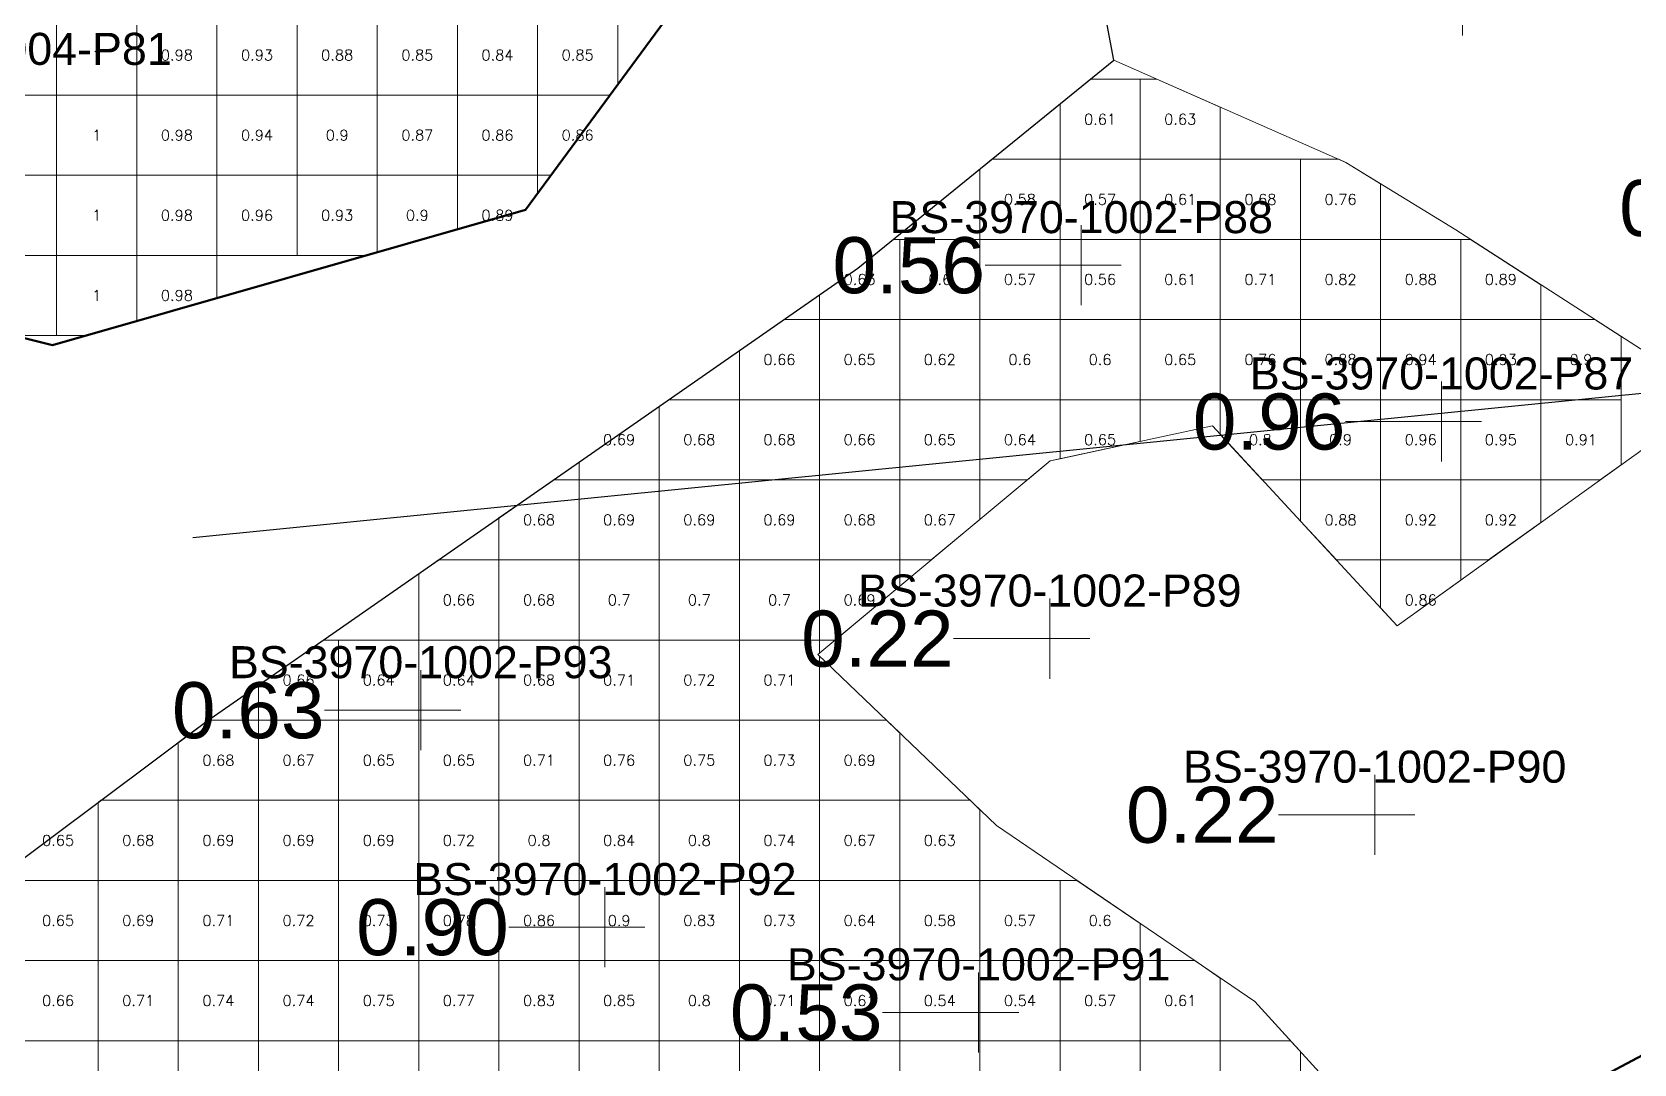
# Model space of a CAD drawing. Header units: inches. Extents: x 469759 to 470079, y 4349683 to 4349873.
# Drawn here: x 469858.06 to 469878.04, y 4349755.6 to 4349768.48 of the extents above; entities that cross this region are included whole.
import ezdxf
from ezdxf.enums import TextEntityAlignment as Align

# ---------------------------------------------------------------- set-up
doc = ezdxf.new("R2010")
doc.units = ezdxf.units.IN
doc.header["$MEASUREMENT"] = 0
doc.layers.add('123', color=7, linetype='Continuous')
for name, color, linetype, lineweight in [('点', 7, 'Continuous', 0), ('爆区方格网', 7, 'Continuous', 0), ('线条', 7, 'Continuous', 0), ('钻孔', 7, 'Continuous', 0)]:
    doc.layers.add(name, color=color, linetype=linetype, lineweight=lineweight)
doc.styles.add('3dmine_textStyle_1', font='txt.shx', dxfattribs={"height": 1, "bigfont": 'gbcbig.shx'})
doc.styles.add('3dmine_textStyle_2', font='arial.ttf', dxfattribs={"height": 1})

msp = doc.modelspace()

# ---------------------------------------------------------------- hatches: boundary and pattern name
at = {"layer": '钻孔', "linetype": 'Continuous', "lineweight": 0, "true_color": 0x0000ff, "extrusion": (0, 1, 0)}
msp.add_hatch(color=5, dxfattribs=at).paths.add_polyline_path([(-469858.41, 3960.26), (-469857.41, 3960.26), (-469857.41, 3972.26), (-469858.41, 3972.26)], flags=0)
at = {"layer": '钻孔', "linetype": 'Continuous', "lineweight": 0, "true_color": 0x80ffff, "extrusion": (0, 1, 0)}
for points in [[(-469872.149, 3960.171), (-469871.149, 3960.171), (-469871.149, 3972.171), (-469872.149, 3972.171)], [(-469876.644, 3960.134), (-469875.644, 3960.134), (-469875.644, 3972.134), (-469876.644, 3972.134)], [(-469863.908, 3959.947), (-469862.908, 3959.947), (-469862.908, 3971.947), (-469863.908, 3971.947)], [(-469866.206, 3959.994), (-469865.206, 3959.994), (-469865.206, 3971.994), (-469866.206, 3971.994)], [(-469870.869, 3960.08), (-469869.869, 3960.08), (-469869.869, 3972.08), (-469870.869, 3972.08)]]:
    msp.add_hatch(color=131, dxfattribs=at).paths.add_polyline_path(points, flags=0)
at = {"layer": '钻孔', "linetype": 'Continuous', "lineweight": 0, "true_color": 0x808080, "extrusion": (0, 1, 0)}
for points in [[(-469871.757, 3960.126), (-469870.757, 3960.126), (-469870.757, 3972.126), (-469871.757, 3972.126)], [(-469875.81, 3960.217), (-469874.81, 3960.217), (-469874.81, 3972.217), (-469875.81, 3972.217)]]:
    msp.add_hatch(color=8, dxfattribs=at).paths.add_polyline_path(points, flags=0)

# ---------------------------------------------------------------- linework, layer by layer
at = {"color": 5, "linetype": 'Continuous', "lineweight": 50}
for points, elevation in [([(469817.208, 4349769.309), (469828.454, 4349775.127), (469837.3, 4349777.874), (469846.044, 4349775.075), (469845.59, 4349771.971), (469847.292, 4349769.245), (469850.168, 4349770.343), (469852.439, 4349771.326), (469856.754, 4349771.099), (469861.845, 4349771.213), (469866.414, 4349769.254), (469864.214, 4349766.26), (469858.315, 4349764.574), (469853.994, 4349765.649), (469852.242, 4349767.401), (469842.005, 4349764.839), (469836.359, 4349766.411), (469832.229, 4349766.357), (469826.099, 4349763.33), (469820.476, 4349762.487), (469821.961, 4349767.803), (469817.208, 4349769.309), (469817.208, 4349769.309)], 1987.297), ([(469863.277, 4349745.916), (469865.372, 4349742.59), (469870.758, 4349742.39), (469875.513, 4349745.185), (469875.059, 4349748.364), (469877.541, 4349750.341), (469880.7, 4349749.043), (469882.661, 4349748.577), (469887.283, 4349746.98), (469890.375, 4349747.712), (469892.104, 4349749.476), (469891.705, 4349752.968), (469892.637, 4349754.266), (469889.478, 4349756.794), (469884.88, 4349759.29), (469865.757, 4349749.122), (469863.277, 4349745.916)], 3966.246)]:
    msp.add_lwpolyline(points, dxfattribs=dict(at, elevation=elevation))
at = {"color": 4, "linetype": 'Continuous', "lineweight": 0, "true_color": 0x00ffff, "elevation": 3966.233}
msp.add_lwpolyline([(469855.658, 4349756.452), (469860.241, 4349759.881), (469868.362, 4349765.532), (469871.556, 4349768.128), (469874.451, 4349766.853), (469875.821, 4349766.011), (469879.061, 4349763.923), (469875.09, 4349761.071), (469872.785, 4349763.564), (469870.761, 4349763.128), (469867.863, 4349760.713), (469870.09, 4349758.577), (469873.314, 4349756.381), (469875.304, 4349754.198), (469865.757, 4349749.122), (469863.277, 4349745.916), (469858.867, 4349747.095), (469855.24, 4349743.466)], dxfattribs=at)
at = {"layer": '123'}
msp.add_line((469860.063, 4349762.172), (469888.752, 4349765.032), dxfattribs=at)
at = {"layer": '123', "elevation": 1987.297}
msp.add_lwpolyline([(469851.682, 4349759.72), (469855.658, 4349756.452), (469860.241, 4349759.881), (469868.362, 4349765.532), (469871.556, 4349768.128), (469871.209, 4349769.962), (469869.209, 4349769.667), (469866.414, 4349769.254), (469864.214, 4349766.26), (469858.315, 4349764.574), (469853.994, 4349765.649), (469851.682, 4349759.72)], close=True, dxfattribs=at)
at = {"layer": '点', "color": 138, "linetype": 'Continuous', "lineweight": 0, "true_color": 0x004c4c}
for points, elevation in [([(469875.906, 4349768.437), (469875.906, 4349769.437)], 3972.173), ([(469871.149, 4349765.07), (469871.149, 4349766.07)], 3972.171), ([(469871.649, 4349765.57), (469870.649, 4349765.57)], 3972.171), ([(469875.644, 4349763.119), (469875.644, 4349764.119)], 3972.134), ([(469876.144, 4349763.619), (469875.144, 4349763.619)], 3972.134), ([(469870.757, 4349760.41), (469870.757, 4349761.41)], 3972.126), ([(469871.257, 4349760.91), (469870.257, 4349760.91)], 3972.126), ([(469862.908, 4349759.516), (469862.908, 4349760.516)], 3971.947), ([(469863.408, 4349760.016), (469862.408, 4349760.016)], 3971.947), ([(469874.81, 4349758.212), (469874.81, 4349759.212)], 3972.217), ([(469875.31, 4349758.712), (469874.31, 4349758.712)], 3972.217), ([(469865.206, 4349756.809), (469865.206, 4349757.809)], 3971.994), ([(469865.706, 4349757.309), (469864.706, 4349757.309)], 3971.994), ([(469869.869, 4349755.745), (469869.869, 4349756.745)], 3972.08), ([(469870.369, 4349756.245), (469869.369, 4349756.245)], 3972.08)]:
    msp.add_lwpolyline(points, dxfattribs=dict(at, elevation=elevation))
at = {"layer": '爆区方格网', "color": 5, "linetype": 'Continuous', "lineweight": 0, "elevation": 3972.82}
for points in [[(469858.366, 4349767.693), (469857.366, 4349767.693), (469857.366, 4349768.693), (469858.366, 4349768.693), (469858.366, 4349767.693)], [(469859.366, 4349767.693), (469858.366, 4349767.693), (469858.366, 4349768.693), (469859.366, 4349768.693), (469859.366, 4349767.693)], [(469860.366, 4349767.693), (469859.366, 4349767.693), (469859.366, 4349768.693), (469860.366, 4349768.693), (469860.366, 4349767.693)], [(469861.366, 4349767.693), (469860.366, 4349767.693), (469860.366, 4349768.693), (469861.366, 4349768.693), (469861.366, 4349767.693)], [(469862.366, 4349767.693), (469861.366, 4349767.693), (469861.366, 4349768.693), (469862.366, 4349768.693), (469862.366, 4349767.693)], [(469863.366, 4349767.693), (469862.366, 4349767.693), (469862.366, 4349768.693), (469863.366, 4349768.693), (469863.366, 4349767.693)], [(469864.366, 4349767.693), (469863.366, 4349767.693), (469863.366, 4349768.693), (469864.366, 4349768.693), (469864.366, 4349767.693)], [(469865.366, 4349767.828), (469865.267, 4349767.693), (469864.366, 4349767.693), (469864.366, 4349768.693), (469865.366, 4349768.693), (469865.366, 4349767.828)], [(469858.366, 4349766.693), (469857.366, 4349766.693), (469857.366, 4349767.693), (469858.366, 4349767.693), (469858.366, 4349766.693)], [(469859.366, 4349766.693), (469858.366, 4349766.693), (469858.366, 4349767.693), (469859.366, 4349767.693), (469859.366, 4349766.693)], [(469860.366, 4349766.693), (469859.366, 4349766.693), (469859.366, 4349767.693), (469860.366, 4349767.693), (469860.366, 4349766.693)], [(469861.366, 4349766.693), (469860.366, 4349766.693), (469860.366, 4349767.693), (469861.366, 4349767.693), (469861.366, 4349766.693)], [(469862.366, 4349766.693), (469861.366, 4349766.693), (469861.366, 4349767.693), (469862.366, 4349767.693), (469862.366, 4349766.693)], [(469863.366, 4349766.693), (469862.366, 4349766.693), (469862.366, 4349767.693), (469863.366, 4349767.693), (469863.366, 4349766.693)], [(469864.366, 4349766.693), (469863.366, 4349766.693), (469863.366, 4349767.693), (469864.366, 4349767.693), (469864.366, 4349766.693)], [(469864.533, 4349766.693), (469864.366, 4349766.693), (469864.366, 4349767.693), (469865.267, 4349767.693), (469864.533, 4349766.693)], [(469858.366, 4349765.693), (469857.366, 4349765.693), (469857.366, 4349766.693), (469858.366, 4349766.693), (469858.366, 4349765.693)], [(469859.366, 4349765.693), (469858.366, 4349765.693), (469858.366, 4349766.693), (469859.366, 4349766.693), (469859.366, 4349765.693)], [(469860.366, 4349765.693), (469859.366, 4349765.693), (469859.366, 4349766.693), (469860.366, 4349766.693), (469860.366, 4349765.693)], [(469861.366, 4349765.693), (469860.366, 4349765.693), (469860.366, 4349766.693), (469861.366, 4349766.693), (469861.366, 4349765.693)], [(469862.366, 4349765.732), (469862.232, 4349765.693), (469861.366, 4349765.693), (469861.366, 4349766.693), (469862.366, 4349766.693), (469862.366, 4349765.732)], [(469863.366, 4349766.018), (469862.366, 4349765.732), (469862.366, 4349766.693), (469863.366, 4349766.693), (469863.366, 4349766.018)], [(469864.366, 4349766.467), (469864.214, 4349766.26), (469863.366, 4349766.018), (469863.366, 4349766.693), (469864.366, 4349766.693), (469864.366, 4349766.467)], [(469858.366, 4349764.693), (469857.837, 4349764.693), (469857.366, 4349764.81), (469857.366, 4349765.693), (469858.366, 4349765.693), (469858.366, 4349764.693)], [(469859.366, 4349764.874), (469858.732, 4349764.693), (469858.366, 4349764.693), (469858.366, 4349765.693), (469859.366, 4349765.693), (469859.366, 4349764.874)], [(469860.366, 4349765.16), (469859.366, 4349764.874), (469859.366, 4349765.693), (469860.366, 4349765.693), (469860.366, 4349765.16)]]:
    msp.add_lwpolyline(points, dxfattribs=at)
at = {"layer": '爆区方格网', "color": 131, "linetype": 'Continuous', "lineweight": 0, "true_color": 0x80ffff, "elevation": 3972.427}
for points in [[(469871.884, 4349766.892), (469870.884, 4349766.892), (469870.884, 4349767.582), (469871.265, 4349767.892), (469871.884, 4349767.892), (469871.884, 4349766.892)], [(469872.884, 4349767.543), (469872.884, 4349766.892), (469871.884, 4349766.892), (469871.884, 4349767.892), (469872.092, 4349767.892), (469872.884, 4349767.543)], [(469870.884, 4349765.892), (469869.884, 4349765.892), (469869.884, 4349766.769), (469870.035, 4349766.892), (469870.884, 4349766.892), (469870.884, 4349765.892)], [(469871.884, 4349765.892), (469870.884, 4349765.892), (469870.884, 4349766.892), (469871.884, 4349766.892), (469871.884, 4349765.892)], [(469872.884, 4349765.892), (469871.884, 4349765.892), (469871.884, 4349766.892), (469872.884, 4349766.892), (469872.884, 4349765.892)], [(469873.884, 4349765.892), (469872.884, 4349765.892), (469872.884, 4349766.892), (469873.884, 4349766.892), (469873.884, 4349765.892)], [(469874.451, 4349766.853), (469874.884, 4349766.587), (469874.884, 4349765.892), (469873.884, 4349765.892), (469873.884, 4349766.892), (469874.362, 4349766.892), (469874.451, 4349766.853)], [(469868.884, 4349764.892), (469867.884, 4349764.892), (469867.884, 4349765.199), (469868.362, 4349765.532), (469868.804, 4349765.892), (469868.884, 4349765.892), (469868.884, 4349764.892)], [(469869.884, 4349764.892), (469868.884, 4349764.892), (469868.884, 4349765.892), (469869.884, 4349765.892), (469869.884, 4349764.892)], [(469870.884, 4349764.892), (469869.884, 4349764.892), (469869.884, 4349765.892), (469870.884, 4349765.892), (469870.884, 4349764.892)], [(469871.884, 4349764.892), (469870.884, 4349764.892), (469870.884, 4349765.892), (469871.884, 4349765.892), (469871.884, 4349764.892)], [(469872.884, 4349764.892), (469871.884, 4349764.892), (469871.884, 4349765.892), (469872.884, 4349765.892), (469872.884, 4349764.892)], [(469873.884, 4349764.892), (469872.884, 4349764.892), (469872.884, 4349765.892), (469873.884, 4349765.892), (469873.884, 4349764.892)], [(469874.884, 4349764.892), (469873.884, 4349764.892), (469873.884, 4349765.892), (469874.884, 4349765.892), (469874.884, 4349764.892)], [(469875.884, 4349764.892), (469874.884, 4349764.892), (469874.884, 4349765.892), (469875.884, 4349765.892), (469875.884, 4349764.892)], [(469876.884, 4349765.326), (469876.884, 4349764.892), (469875.884, 4349764.892), (469875.884, 4349765.892), (469876.006, 4349765.892), (469876.884, 4349765.326)], [(469867.884, 4349763.892), (469866.884, 4349763.892), (469866.884, 4349764.503), (469867.442, 4349764.892), (469867.884, 4349764.892), (469867.884, 4349763.892)], [(469868.884, 4349763.892), (469867.884, 4349763.892), (469867.884, 4349764.892), (469868.884, 4349764.892), (469868.884, 4349763.892)], [(469869.884, 4349763.892), (469868.884, 4349763.892), (469868.884, 4349764.892), (469869.884, 4349764.892), (469869.884, 4349763.892)], [(469870.884, 4349763.892), (469869.884, 4349763.892), (469869.884, 4349764.892), (469870.884, 4349764.892), (469870.884, 4349763.892)], [(469871.884, 4349763.892), (469870.884, 4349763.892), (469870.884, 4349764.892), (469871.884, 4349764.892), (469871.884, 4349763.892)], [(469872.884, 4349763.892), (469871.884, 4349763.892), (469871.884, 4349764.892), (469872.884, 4349764.892), (469872.884, 4349763.892)], [(469873.884, 4349763.892), (469872.884, 4349763.892), (469872.884, 4349764.892), (469873.884, 4349764.892), (469873.884, 4349763.892)], [(469874.884, 4349763.892), (469873.884, 4349763.892), (469873.884, 4349764.892), (469874.884, 4349764.892), (469874.884, 4349763.892)], [(469875.884, 4349763.892), (469874.884, 4349763.892), (469874.884, 4349764.892), (469875.884, 4349764.892), (469875.884, 4349763.892)], [(469876.884, 4349763.892), (469875.884, 4349763.892), (469875.884, 4349764.892), (469876.884, 4349764.892), (469876.884, 4349763.892)], [(469877.884, 4349764.681), (469877.884, 4349763.892), (469876.884, 4349763.892), (469876.884, 4349764.892), (469877.558, 4349764.892), (469877.884, 4349764.681)], [(469871.884, 4349763.37), (469870.884, 4349763.154), (469870.884, 4349763.892), (469871.884, 4349763.892), (469871.884, 4349763.37)], [(469873.884, 4349762.892), (469873.407, 4349762.892), (469872.884, 4349763.458), (469872.884, 4349763.892), (469873.884, 4349763.892), (469873.884, 4349762.892)], [(469874.884, 4349762.892), (469873.884, 4349762.892), (469873.884, 4349763.892), (469874.884, 4349763.892), (469874.884, 4349762.892)], [(469875.884, 4349762.892), (469874.884, 4349762.892), (469874.884, 4349763.892), (469875.884, 4349763.892), (469875.884, 4349762.892)], [(469876.884, 4349762.892), (469875.884, 4349762.892), (469875.884, 4349763.892), (469876.884, 4349763.892), (469876.884, 4349762.892)], [(469877.884, 4349763.078), (469877.625, 4349762.892), (469876.884, 4349762.892), (469876.884, 4349763.892), (469877.884, 4349763.892), (469877.884, 4349763.078)], [(469874.884, 4349761.892), (469874.332, 4349761.892), (469873.884, 4349762.376), (469873.884, 4349762.892), (469874.884, 4349762.892), (469874.884, 4349761.892)], [(469875.884, 4349761.892), (469874.884, 4349761.892), (469874.884, 4349762.892), (469875.884, 4349762.892), (469875.884, 4349761.892)], [(469876.884, 4349762.36), (469876.232, 4349761.892), (469875.884, 4349761.892), (469875.884, 4349762.892), (469876.884, 4349762.892), (469876.884, 4349762.36)], [(469875.884, 4349761.641), (469875.09, 4349761.071), (469874.884, 4349761.294), (469874.884, 4349761.892), (469875.884, 4349761.892), (469875.884, 4349761.641)], [(469872.884, 4349756.674), (469872.884, 4349755.892), (469871.884, 4349755.892), (469871.884, 4349756.892), (469872.565, 4349756.892), (469872.884, 4349756.674)], [(469872.884, 4349754.892), (469871.884, 4349754.892), (469871.884, 4349755.892), (469872.884, 4349755.892), (469872.884, 4349754.892)], [(469873.884, 4349755.756), (469873.884, 4349754.892), (469872.884, 4349754.892), (469872.884, 4349755.892), (469873.76, 4349755.892), (469873.884, 4349755.756)]]:
    msp.add_lwpolyline(points, dxfattribs=at)
at = {"layer": '爆区方格网', "color": 4, "linetype": 'Continuous', "lineweight": 0, "true_color": 0x00ffff, "elevation": 3972.427}
for points in [[(469866.884, 4349762.892), (469865.884, 4349762.892), (469865.884, 4349763.807), (469866.005, 4349763.892), (469866.884, 4349763.892), (469866.884, 4349762.892)], [(469867.884, 4349762.892), (469866.884, 4349762.892), (469866.884, 4349763.892), (469867.884, 4349763.892), (469867.884, 4349762.892)], [(469868.884, 4349762.892), (469867.884, 4349762.892), (469867.884, 4349763.892), (469868.884, 4349763.892), (469868.884, 4349762.892)], [(469869.884, 4349762.892), (469868.884, 4349762.892), (469868.884, 4349763.892), (469869.884, 4349763.892), (469869.884, 4349762.892)], [(469870.884, 4349763.154), (469870.761, 4349763.128), (469870.477, 4349762.892), (469869.884, 4349762.892), (469869.884, 4349763.892), (469870.884, 4349763.892), (469870.884, 4349763.154)], [(469865.884, 4349762.892), (469864.884, 4349762.892), (469864.884, 4349763.112), (469865.884, 4349763.807), (469865.884, 4349762.892)], [(469864.884, 4349761.892), (469863.884, 4349761.892), (469863.884, 4349762.416), (469864.568, 4349762.892), (469864.884, 4349762.892), (469864.884, 4349761.892)], [(469865.884, 4349761.892), (469864.884, 4349761.892), (469864.884, 4349762.892), (469865.884, 4349762.892), (469865.884, 4349761.892)], [(469866.884, 4349761.892), (469865.884, 4349761.892), (469865.884, 4349762.892), (469866.884, 4349762.892), (469866.884, 4349761.892)], [(469867.884, 4349761.892), (469866.884, 4349761.892), (469866.884, 4349762.892), (469867.884, 4349762.892), (469867.884, 4349761.892)], [(469868.884, 4349761.892), (469867.884, 4349761.892), (469867.884, 4349762.892), (469868.884, 4349762.892), (469868.884, 4349761.892)], [(469869.884, 4349762.397), (469869.277, 4349761.892), (469868.884, 4349761.892), (469868.884, 4349762.892), (469869.884, 4349762.892), (469869.884, 4349762.397)], [(469863.884, 4349760.892), (469862.884, 4349760.892), (469862.884, 4349761.72), (469863.131, 4349761.892), (469863.884, 4349761.892), (469863.884, 4349760.892)], [(469864.884, 4349760.892), (469863.884, 4349760.892), (469863.884, 4349761.892), (469864.884, 4349761.892), (469864.884, 4349760.892)], [(469865.884, 4349760.892), (469864.884, 4349760.892), (469864.884, 4349761.892), (469865.884, 4349761.892), (469865.884, 4349760.892)], [(469866.884, 4349760.892), (469865.884, 4349760.892), (469865.884, 4349761.892), (469866.884, 4349761.892), (469866.884, 4349760.892)], [(469867.884, 4349760.892), (469866.884, 4349760.892), (469866.884, 4349761.892), (469867.884, 4349761.892), (469867.884, 4349760.892)], [(469868.884, 4349761.564), (469868.078, 4349760.892), (469867.884, 4349760.892), (469867.884, 4349761.892), (469868.884, 4349761.892), (469868.884, 4349761.564)], [(469861.884, 4349759.892), (469860.884, 4349759.892), (469860.884, 4349760.328), (469861.694, 4349760.892), (469861.884, 4349760.892), (469861.884, 4349759.892)], [(469862.884, 4349759.892), (469861.884, 4349759.892), (469861.884, 4349760.892), (469862.884, 4349760.892), (469862.884, 4349759.892)], [(469863.884, 4349759.892), (469862.884, 4349759.892), (469862.884, 4349760.892), (469863.884, 4349760.892), (469863.884, 4349759.892)], [(469864.884, 4349759.892), (469863.884, 4349759.892), (469863.884, 4349760.892), (469864.884, 4349760.892), (469864.884, 4349759.892)], [(469865.884, 4349759.892), (469864.884, 4349759.892), (469864.884, 4349760.892), (469865.884, 4349760.892), (469865.884, 4349759.892)], [(469866.884, 4349759.892), (469865.884, 4349759.892), (469865.884, 4349760.892), (469866.884, 4349760.892), (469866.884, 4349759.892)], [(469867.884, 4349760.73), (469867.863, 4349760.713), (469867.884, 4349760.693), (469867.884, 4349759.892), (469866.884, 4349759.892), (469866.884, 4349760.892), (469867.884, 4349760.892), (469867.884, 4349760.73)], [(469860.884, 4349758.892), (469859.884, 4349758.892), (469859.884, 4349759.613), (469860.241, 4349759.881), (469860.257, 4349759.892), (469860.884, 4349759.892), (469860.884, 4349758.892)], [(469861.884, 4349758.892), (469860.884, 4349758.892), (469860.884, 4349759.892), (469861.884, 4349759.892), (469861.884, 4349758.892)], [(469862.884, 4349758.892), (469861.884, 4349758.892), (469861.884, 4349759.892), (469862.884, 4349759.892), (469862.884, 4349758.892)], [(469863.884, 4349758.892), (469862.884, 4349758.892), (469862.884, 4349759.892), (469863.884, 4349759.892), (469863.884, 4349758.892)], [(469864.884, 4349758.892), (469863.884, 4349758.892), (469863.884, 4349759.892), (469864.884, 4349759.892), (469864.884, 4349758.892)], [(469865.884, 4349758.892), (469864.884, 4349758.892), (469864.884, 4349759.892), (469865.884, 4349759.892), (469865.884, 4349758.892)], [(469866.884, 4349758.892), (469865.884, 4349758.892), (469865.884, 4349759.892), (469866.884, 4349759.892), (469866.884, 4349758.892)], [(469867.884, 4349758.892), (469866.884, 4349758.892), (469866.884, 4349759.892), (469867.884, 4349759.892), (469867.884, 4349758.892)], [(469868.884, 4349759.734), (469868.884, 4349758.892), (469867.884, 4349758.892), (469867.884, 4349759.892), (469868.719, 4349759.892), (469868.884, 4349759.734)], [(469858.884, 4349757.892), (469857.884, 4349757.892), (469857.884, 4349758.117), (469858.884, 4349758.865), (469858.884, 4349757.892)], [(469859.884, 4349757.892), (469858.884, 4349757.892), (469858.884, 4349758.865), (469858.919, 4349758.892), (469859.884, 4349758.892), (469859.884, 4349757.892)], [(469860.884, 4349757.892), (469859.884, 4349757.892), (469859.884, 4349758.892), (469860.884, 4349758.892), (469860.884, 4349757.892)], [(469861.884, 4349757.892), (469860.884, 4349757.892), (469860.884, 4349758.892), (469861.884, 4349758.892), (469861.884, 4349757.892)], [(469862.884, 4349757.892), (469861.884, 4349757.892), (469861.884, 4349758.892), (469862.884, 4349758.892), (469862.884, 4349757.892)], [(469863.884, 4349757.892), (469862.884, 4349757.892), (469862.884, 4349758.892), (469863.884, 4349758.892), (469863.884, 4349757.892)], [(469864.884, 4349757.892), (469863.884, 4349757.892), (469863.884, 4349758.892), (469864.884, 4349758.892), (469864.884, 4349757.892)], [(469865.884, 4349757.892), (469864.884, 4349757.892), (469864.884, 4349758.892), (469865.884, 4349758.892), (469865.884, 4349757.892)], [(469866.884, 4349757.892), (469865.884, 4349757.892), (469865.884, 4349758.892), (469866.884, 4349758.892), (469866.884, 4349757.892)], [(469867.884, 4349757.892), (469866.884, 4349757.892), (469866.884, 4349758.892), (469867.884, 4349758.892), (469867.884, 4349757.892)], [(469868.884, 4349757.892), (469867.884, 4349757.892), (469867.884, 4349758.892), (469868.884, 4349758.892), (469868.884, 4349757.892)], [(469869.884, 4349758.775), (469869.884, 4349757.892), (469868.884, 4349757.892), (469868.884, 4349758.892), (469869.762, 4349758.892), (469869.884, 4349758.775)], [(469858.884, 4349756.892), (469857.884, 4349756.892), (469857.884, 4349757.892), (469858.884, 4349757.892), (469858.884, 4349756.892)], [(469859.884, 4349756.892), (469858.884, 4349756.892), (469858.884, 4349757.892), (469859.884, 4349757.892), (469859.884, 4349756.892)], [(469860.884, 4349756.892), (469859.884, 4349756.892), (469859.884, 4349757.892), (469860.884, 4349757.892), (469860.884, 4349756.892)], [(469861.884, 4349756.892), (469860.884, 4349756.892), (469860.884, 4349757.892), (469861.884, 4349757.892), (469861.884, 4349756.892)], [(469862.884, 4349756.892), (469861.884, 4349756.892), (469861.884, 4349757.892), (469862.884, 4349757.892), (469862.884, 4349756.892)], [(469863.884, 4349756.892), (469862.884, 4349756.892), (469862.884, 4349757.892), (469863.884, 4349757.892), (469863.884, 4349756.892)], [(469864.884, 4349756.892), (469863.884, 4349756.892), (469863.884, 4349757.892), (469864.884, 4349757.892), (469864.884, 4349756.892)], [(469865.884, 4349756.892), (469864.884, 4349756.892), (469864.884, 4349757.892), (469865.884, 4349757.892), (469865.884, 4349756.892)], [(469866.884, 4349756.892), (469865.884, 4349756.892), (469865.884, 4349757.892), (469866.884, 4349757.892), (469866.884, 4349756.892)], [(469867.884, 4349756.892), (469866.884, 4349756.892), (469866.884, 4349757.892), (469867.884, 4349757.892), (469867.884, 4349756.892)], [(469868.884, 4349756.892), (469867.884, 4349756.892), (469867.884, 4349757.892), (469868.884, 4349757.892), (469868.884, 4349756.892)], [(469869.884, 4349756.892), (469868.884, 4349756.892), (469868.884, 4349757.892), (469869.884, 4349757.892), (469869.884, 4349756.892)], [(469870.884, 4349756.892), (469869.884, 4349756.892), (469869.884, 4349757.892), (469870.884, 4349757.892), (469870.884, 4349756.892)], [(469871.884, 4349757.355), (469871.884, 4349756.892), (469870.884, 4349756.892), (469870.884, 4349757.892), (469871.096, 4349757.892), (469871.884, 4349757.355)], [(469858.884, 4349755.892), (469857.884, 4349755.892), (469857.884, 4349756.892), (469858.884, 4349756.892), (469858.884, 4349755.892)], [(469859.884, 4349755.892), (469858.884, 4349755.892), (469858.884, 4349756.892), (469859.884, 4349756.892), (469859.884, 4349755.892)], [(469860.884, 4349755.892), (469859.884, 4349755.892), (469859.884, 4349756.892), (469860.884, 4349756.892), (469860.884, 4349755.892)], [(469861.884, 4349755.892), (469860.884, 4349755.892), (469860.884, 4349756.892), (469861.884, 4349756.892), (469861.884, 4349755.892)], [(469862.884, 4349755.892), (469861.884, 4349755.892), (469861.884, 4349756.892), (469862.884, 4349756.892), (469862.884, 4349755.892)], [(469863.884, 4349755.892), (469862.884, 4349755.892), (469862.884, 4349756.892), (469863.884, 4349756.892), (469863.884, 4349755.892)], [(469864.884, 4349755.892), (469863.884, 4349755.892), (469863.884, 4349756.892), (469864.884, 4349756.892), (469864.884, 4349755.892)], [(469865.884, 4349755.892), (469864.884, 4349755.892), (469864.884, 4349756.892), (469865.884, 4349756.892), (469865.884, 4349755.892)], [(469866.884, 4349755.892), (469865.884, 4349755.892), (469865.884, 4349756.892), (469866.884, 4349756.892), (469866.884, 4349755.892)], [(469867.884, 4349755.892), (469866.884, 4349755.892), (469866.884, 4349756.892), (469867.884, 4349756.892), (469867.884, 4349755.892)], [(469868.884, 4349755.892), (469867.884, 4349755.892), (469867.884, 4349756.892), (469868.884, 4349756.892), (469868.884, 4349755.892)], [(469869.884, 4349755.892), (469868.884, 4349755.892), (469868.884, 4349756.892), (469869.884, 4349756.892), (469869.884, 4349755.892)], [(469870.884, 4349755.892), (469869.884, 4349755.892), (469869.884, 4349756.892), (469870.884, 4349756.892), (469870.884, 4349755.892)], [(469871.884, 4349755.892), (469870.884, 4349755.892), (469870.884, 4349756.892), (469871.884, 4349756.892), (469871.884, 4349755.892)], [(469858.884, 4349754.892), (469857.884, 4349754.892), (469857.884, 4349755.892), (469858.884, 4349755.892), (469858.884, 4349754.892)], [(469859.884, 4349754.892), (469858.884, 4349754.892), (469858.884, 4349755.892), (469859.884, 4349755.892), (469859.884, 4349754.892)], [(469860.884, 4349754.892), (469859.884, 4349754.892), (469859.884, 4349755.892), (469860.884, 4349755.892), (469860.884, 4349754.892)], [(469861.884, 4349754.892), (469860.884, 4349754.892), (469860.884, 4349755.892), (469861.884, 4349755.892), (469861.884, 4349754.892)], [(469862.884, 4349754.892), (469861.884, 4349754.892), (469861.884, 4349755.892), (469862.884, 4349755.892), (469862.884, 4349754.892)], [(469863.884, 4349754.892), (469862.884, 4349754.892), (469862.884, 4349755.892), (469863.884, 4349755.892), (469863.884, 4349754.892)], [(469864.884, 4349754.892), (469863.884, 4349754.892), (469863.884, 4349755.892), (469864.884, 4349755.892), (469864.884, 4349754.892)], [(469865.884, 4349754.892), (469864.884, 4349754.892), (469864.884, 4349755.892), (469865.884, 4349755.892), (469865.884, 4349754.892)], [(469866.884, 4349754.892), (469865.884, 4349754.892), (469865.884, 4349755.892), (469866.884, 4349755.892), (469866.884, 4349754.892)], [(469867.884, 4349754.892), (469866.884, 4349754.892), (469866.884, 4349755.892), (469867.884, 4349755.892), (469867.884, 4349754.892)], [(469868.884, 4349754.892), (469867.884, 4349754.892), (469867.884, 4349755.892), (469868.884, 4349755.892), (469868.884, 4349754.892)], [(469869.884, 4349754.892), (469868.884, 4349754.892), (469868.884, 4349755.892), (469869.884, 4349755.892), (469869.884, 4349754.892)], [(469870.884, 4349754.892), (469869.884, 4349754.892), (469869.884, 4349755.892), (469870.884, 4349755.892), (469870.884, 4349754.892)], [(469871.884, 4349754.892), (469870.884, 4349754.892), (469870.884, 4349755.892), (469871.884, 4349755.892), (469871.884, 4349754.892)]]:
    msp.add_lwpolyline(points, dxfattribs=at)
at = {"layer": '线条', "color": 138, "linetype": 'Continuous', "lineweight": 0, "true_color": 0x004c4c}
for points, elevation in [([(469871.149, 4349765.57), (469871.149, 4349765.57), (469871.149, 4349765.57)], 3972.171), ([(469875.644, 4349763.619), (469875.644, 4349763.619), (469875.644, 4349763.619)], 3972.134), ([(469870.757, 4349760.91), (469870.757, 4349760.91), (469870.757, 4349760.91)], 3972.126), ([(469862.908, 4349760.016), (469862.908, 4349760.016), (469862.908, 4349760.016)], 3971.947), ([(469874.81, 4349758.712), (469874.81, 4349758.712), (469874.81, 4349758.712)], 3972.217), ([(469865.206, 4349757.309), (469865.206, 4349757.309), (469865.206, 4349757.309)], 3971.994), ([(469869.869, 4349756.245), (469869.869, 4349756.245), (469869.869, 4349756.245)], 3972.08)]:
    msp.add_lwpolyline(points, dxfattribs=dict(at, elevation=elevation))
at = {"layer": '钻孔', "color": 131, "linetype": 'Continuous', "lineweight": 0, "true_color": 0x80ffff}
for points, elevation in [([(469871.149, 4349765.57), (469869.949, 4349765.57)], 3972.171), ([(469871.149, 4349765.57), (469869.949, 4349765.57)], 3960.171), ([(469875.644, 4349763.619), (469874.444, 4349763.619)], 3972.134), ([(469875.644, 4349763.619), (469874.444, 4349763.619)], 3960.134), ([(469862.908, 4349760.016), (469861.708, 4349760.016)], 3971.947), ([(469862.908, 4349760.016), (469861.708, 4349760.016)], 3959.947), ([(469865.206, 4349757.309), (469864.006, 4349757.309)], 3971.994), ([(469865.206, 4349757.309), (469864.006, 4349757.309)], 3959.994), ([(469869.869, 4349756.245), (469868.669, 4349756.245)], 3972.08), ([(469869.869, 4349756.245), (469868.669, 4349756.245)], 3960.08)]:
    msp.add_lwpolyline(points, dxfattribs=dict(at, elevation=elevation))
at = {"layer": '钻孔', "color": 8, "linetype": 'Continuous', "lineweight": 0, "true_color": 0x808080}
for points, elevation in [([(469870.757, 4349760.91), (469869.557, 4349760.91)], 3972.126), ([(469870.757, 4349760.91), (469869.557, 4349760.91)], 3960.126), ([(469874.81, 4349758.712), (469873.61, 4349758.712)], 3972.217), ([(469874.81, 4349758.712), (469873.61, 4349758.712)], 3960.217)]:
    msp.add_lwpolyline(points, dxfattribs=dict(at, elevation=elevation))

# ---------------------------------------------------------------- texts
at = {"color": 5, "linetype": 'Continuous', "lineweight": 0, "style": '3dmine_textStyle_1'}
for s, height, p in [('1', 0.133, (469858.866, 4349768.193, 3972.82)), ('0.98', 0.1333, (469859.866, 4349768.193, 3972.82)), ('0.93', 0.1333, (469860.866, 4349768.193, 3972.82)), ('0.88', 0.1333, (469861.866, 4349768.193, 3972.82)), ('0.85', 0.1333, (469862.866, 4349768.193, 3972.82)), ('0.84', 0.1333, (469863.866, 4349768.193, 3972.82)), ('0.85', 0.1333, (469864.866, 4349768.193, 3972.82)), ('1', 0.133, (469858.866, 4349767.193, 3972.82)), ('0.98', 0.1333, (469859.866, 4349767.193, 3972.82)), ('0.94', 0.1333, (469860.866, 4349767.193, 3972.82)), ('0.9', 0.1333, (469861.866, 4349767.193, 3972.82)), ('0.87', 0.1333, (469862.866, 4349767.193, 3972.82)), ('0.86', 0.1333, (469863.866, 4349767.193, 3972.82)), ('0.86', 0.1333, (469864.866, 4349767.193, 3972.82)), ('1', 0.133, (469858.866, 4349766.193, 3972.82)), ('0.98', 0.1333, (469859.866, 4349766.193, 3972.82)), ('0.96', 0.1333, (469860.866, 4349766.193, 3972.82)), ('0.93', 0.1333, (469861.866, 4349766.193, 3972.82)), ('0.9', 0.1333, (469862.866, 4349766.193, 3972.82)), ('0.89', 0.1333, (469863.866, 4349766.193, 3972.82)), ('1', 0.133, (469858.866, 4349765.193, 3972.82)), ('0.98', 0.1333, (469859.866, 4349765.193, 3972.82))]:
    msp.add_text(s, height=height, dxfattribs=at).set_placement(p, align=Align.MIDDLE_CENTER)
at = {"color": 131, "linetype": 'Continuous', "lineweight": 0, "true_color": 0x80ffff, "style": '3dmine_textStyle_1'}
for s, p in [('0.61', (469871.384, 4349767.392, 3972.427)), ('0.63', (469872.384, 4349767.392, 3972.427)), ('0.58', (469870.384, 4349766.392, 3972.427)), ('0.57', (469871.384, 4349766.392, 3972.427)), ('0.61', (469872.384, 4349766.392, 3972.427)), ('0.68', (469873.384, 4349766.392, 3972.427)), ('0.76', (469874.384, 4349766.392, 3972.427)), ('0.63', (469868.384, 4349765.392, 3972.427)), ('0.6', (469869.384, 4349765.392, 3972.427)), ('0.57', (469870.384, 4349765.392, 3972.427)), ('0.56', (469871.384, 4349765.392, 3972.427)), ('0.61', (469872.384, 4349765.392, 3972.427)), ('0.71', (469873.384, 4349765.392, 3972.427)), ('0.82', (469874.384, 4349765.392, 3972.427)), ('0.88', (469875.384, 4349765.392, 3972.427)), ('0.89', (469876.384, 4349765.392, 3972.427)), ('0.66', (469867.384, 4349764.392, 3972.427)), ('0.65', (469868.384, 4349764.392, 3972.427)), ('0.62', (469869.384, 4349764.392, 3972.427)), ('0.6', (469870.384, 4349764.392, 3972.427)), ('0.6', (469871.384, 4349764.392, 3972.427)), ('0.65', (469872.384, 4349764.392, 3972.427)), ('0.76', (469873.384, 4349764.392, 3972.427)), ('0.88', (469874.384, 4349764.392, 3972.427)), ('0.94', (469875.384, 4349764.392, 3972.427)), ('0.93', (469876.384, 4349764.392, 3972.427)), ('0.9', (469877.384, 4349764.392, 3972.427)), ('0.69', (469865.384, 4349763.392, 3972.427)), ('0.68', (469866.384, 4349763.392, 3972.427)), ('0.68', (469867.384, 4349763.392, 3972.427)), ('0.66', (469868.384, 4349763.392, 3972.427)), ('0.65', (469869.384, 4349763.392, 3972.427)), ('0.64', (469870.384, 4349763.392, 3972.427)), ('0.65', (469871.384, 4349763.392, 3972.427)), ('0.8', (469873.384, 4349763.392, 3972.427)), ('0.9', (469874.384, 4349763.392, 3972.427)), ('0.96', (469875.384, 4349763.392, 3972.427)), ('0.95', (469876.384, 4349763.392, 3972.427)), ('0.91', (469877.384, 4349763.392, 3972.427)), ('0.88', (469874.384, 4349762.392, 3972.427)), ('0.92', (469875.384, 4349762.392, 3972.427)), ('0.92', (469876.384, 4349762.392, 3972.427)), ('0.86', (469875.384, 4349761.392, 3972.427)), ('0.61', (469872.384, 4349756.392, 3972.427))]:
    msp.add_text(s, height=0.1333, dxfattribs=at).set_placement(p, align=Align.MIDDLE_CENTER)
at = {"color": 4, "linetype": 'Continuous', "lineweight": 0, "true_color": 0x00ffff, "style": '3dmine_textStyle_1'}
for s, p in [('0.68', (469864.384, 4349762.392, 3972.427)), ('0.69', (469865.384, 4349762.392, 3972.427)), ('0.69', (469866.384, 4349762.392, 3972.427)), ('0.69', (469867.384, 4349762.392, 3972.427)), ('0.68', (469868.384, 4349762.392, 3972.427)), ('0.67', (469869.384, 4349762.392, 3972.427)), ('0.66', (469863.384, 4349761.392, 3972.427)), ('0.68', (469864.384, 4349761.392, 3972.427)), ('0.7', (469865.384, 4349761.392, 3972.427)), ('0.7', (469866.384, 4349761.392, 3972.427)), ('0.7', (469867.384, 4349761.392, 3972.427)), ('0.69', (469868.384, 4349761.392, 3972.427)), ('0.66', (469861.384, 4349760.392, 3972.427)), ('0.64', (469862.384, 4349760.392, 3972.427)), ('0.64', (469863.384, 4349760.392, 3972.427)), ('0.68', (469864.384, 4349760.392, 3972.427)), ('0.71', (469865.384, 4349760.392, 3972.427)), ('0.72', (469866.384, 4349760.392, 3972.427)), ('0.71', (469867.384, 4349760.392, 3972.427)), ('0.68', (469860.384, 4349759.392, 3972.427)), ('0.67', (469861.384, 4349759.392, 3972.427)), ('0.65', (469862.384, 4349759.392, 3972.427)), ('0.65', (469863.384, 4349759.392, 3972.427)), ('0.71', (469864.384, 4349759.392, 3972.427)), ('0.76', (469865.384, 4349759.392, 3972.427)), ('0.75', (469866.384, 4349759.392, 3972.427)), ('0.73', (469867.384, 4349759.392, 3972.427)), ('0.69', (469868.384, 4349759.392, 3972.427)), ('0.65', (469858.384, 4349758.392, 3972.427)), ('0.68', (469859.384, 4349758.392, 3972.427)), ('0.69', (469860.384, 4349758.392, 3972.427)), ('0.69', (469861.384, 4349758.392, 3972.427)), ('0.69', (469862.384, 4349758.392, 3972.427)), ('0.72', (469863.384, 4349758.392, 3972.427)), ('0.8', (469864.384, 4349758.392, 3972.427)), ('0.84', (469865.384, 4349758.392, 3972.427)), ('0.8', (469866.384, 4349758.392, 3972.427)), ('0.74', (469867.384, 4349758.392, 3972.427)), ('0.67', (469868.384, 4349758.392, 3972.427)), ('0.63', (469869.384, 4349758.392, 3972.427)), ('0.65', (469858.384, 4349757.392, 3972.427)), ('0.69', (469859.384, 4349757.392, 3972.427)), ('0.71', (469860.384, 4349757.392, 3972.427)), ('0.72', (469861.384, 4349757.392, 3972.427)), ('0.73', (469862.384, 4349757.392, 3972.427)), ('0.78', (469863.384, 4349757.392, 3972.427)), ('0.86', (469864.384, 4349757.392, 3972.427)), ('0.9', (469865.384, 4349757.392, 3972.427)), ('0.83', (469866.384, 4349757.392, 3972.427)), ('0.73', (469867.384, 4349757.392, 3972.427)), ('0.64', (469868.384, 4349757.392, 3972.427)), ('0.58', (469869.384, 4349757.392, 3972.427)), ('0.57', (469870.384, 4349757.392, 3972.427)), ('0.6', (469871.384, 4349757.392, 3972.427)), ('0.66', (469858.384, 4349756.392, 3972.427)), ('0.71', (469859.384, 4349756.392, 3972.427)), ('0.74', (469860.384, 4349756.392, 3972.427)), ('0.74', (469861.384, 4349756.392, 3972.427)), ('0.75', (469862.384, 4349756.392, 3972.427)), ('0.77', (469863.384, 4349756.392, 3972.427)), ('0.83', (469864.384, 4349756.392, 3972.427)), ('0.85', (469865.384, 4349756.392, 3972.427)), ('0.8', (469866.384, 4349756.392, 3972.427)), ('0.71', (469867.384, 4349756.392, 3972.427)), ('0.61', (469868.384, 4349756.392, 3972.427)), ('0.54', (469869.384, 4349756.392, 3972.427)), ('0.54', (469870.384, 4349756.392, 3972.427)), ('0.57', (469871.384, 4349756.392, 3972.427))]:
    msp.add_text(s, height=0.1333, dxfattribs=at).set_placement(p, align=Align.MIDDLE_CENTER)
at = {"layer": '钻孔', "color": 138, "linetype": 'Continuous', "lineweight": 0, "true_color": 0x004c4c, "style": '3dmine_textStyle_2'}
for s, p in [('BS-3970-1004-P81', (469857.41, 4349768.07, 3972.26)), ('BS-3970-1002-P88', (469871.149, 4349765.97, 3972.171)), ('BS-3970-1002-P87', (469875.644, 4349764.019, 3972.134)), ('BS-3970-1002-P89', (469870.757, 4349761.31, 3972.126)), ('BS-3970-1002-P93', (469862.908, 4349760.416, 3971.947)), ('BS-3970-1002-P90', (469874.81, 4349759.112, 3972.217)), ('BS-3970-1002-P92', (469865.206, 4349757.709, 3971.994)), ('BS-3970-1002-P91', (469869.869, 4349756.645, 3972.08))]:
    msp.add_text(s, height=0.4, dxfattribs=at).set_placement(p, align=Align.CENTER)
at = {"layer": '钻孔', "color": 8, "linetype": 'Continuous', "lineweight": 0, "true_color": 0x808080, "style": '3dmine_textStyle_2'}
for s, p in [('0.18', (469879.764, 4349766.284, 3966.261)), ('0.22', (469869.557, 4349760.91, 3966.126)), ('0.22', (469873.61, 4349758.712, 3966.217))]:
    msp.add_text(s, height=0.7, dxfattribs=at).set_placement(p, align=Align.MIDDLE_RIGHT)
at = {"layer": '钻孔', "color": 131, "linetype": 'Continuous', "lineweight": 0, "true_color": 0x80ffff, "style": '3dmine_textStyle_2'}
for s, p in [('0.56', (469869.949, 4349765.57, 3966.171)), ('0.96', (469874.444, 4349763.619, 3966.134)), ('0.63', (469861.708, 4349760.016, 3965.947)), ('0.90', (469864.006, 4349757.309, 3965.994)), ('0.53', (469868.669, 4349756.245, 3966.08))]:
    msp.add_text(s, height=0.7, dxfattribs=at).set_placement(p, align=Align.MIDDLE_RIGHT)

doc.saveas('drawing.dxf')
